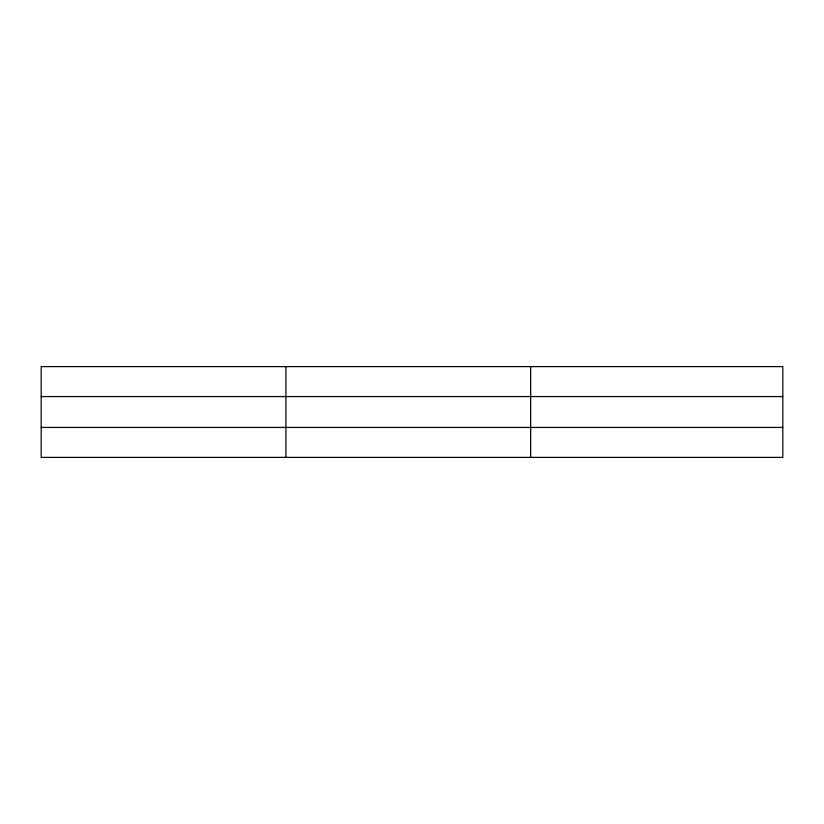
<?xml version="1.0" encoding="UTF-8"?>
<svg xmlns="http://www.w3.org/2000/svg" width="824" height="824" viewBox="0 0 824 824"><rect width="100%" height="100%" fill="white"/><g stroke="black" fill="none" stroke-linecap="round" stroke-linejoin="round"><path stroke-width="1.24" d="M285.928 366.608L285.928 457.392M530.656 366.608L530.656 457.392M782.8 396.56L782.8 366.608L41.2 366.608L41.2 457.392L782.8 457.392L782.8 396.56L41.2 396.56M41.2 427.44L782.8 427.44"/></g></svg>
